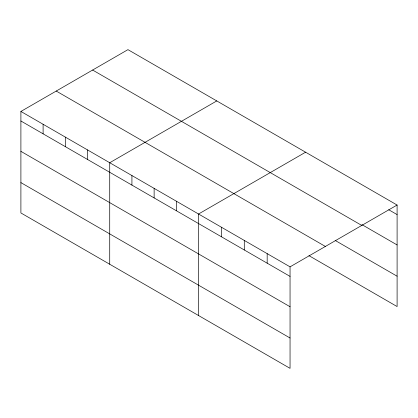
<?xml version="1.0" encoding="UTF-8"?>
<svg xmlns="http://www.w3.org/2000/svg" width="418" height="418" viewBox="0 0 418 418"><rect width="100%" height="100%" fill="white"/><g stroke="black" fill="none" stroke-linecap="round" stroke-linejoin="round"><path stroke-width="0.63" d="M308.939 255.649L397.1 306.551L397.1 205.039L127.95 49.648L20.9 111.449L20.9 212.961L290.05 368.352L290.05 266.846L20.9 111.449M216.77 100.926L109.72 162.733L109.72 264.239M305.589 152.204L198.54 214.011L198.54 315.522M290.05 266.846L397.1 205.039M388.73 209.758L397.1 214.591M361.946 224.638L397.1 244.938M92.624 70.041L361.774 225.433M335.163 240.444L397.1 276.204M56.226 91.056L325.376 246.448M20.9 121.001L290.05 276.392M20.9 151.347L290.05 306.739M20.9 182.614L290.05 338.005M267.175 253.637L267.175 263.183M244.295 240.428L244.295 249.974M221.42 227.22L221.42 236.771M176.333 201.189L176.333 210.74M154.132 188.372L154.132 197.918M131.926 175.55L131.926 185.101M87.514 149.91L87.514 159.462M65.312 137.088L65.312 146.64M43.106 124.271L43.106 133.823"/></g></svg>
